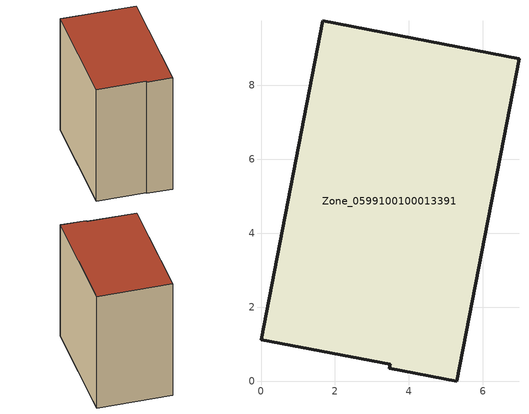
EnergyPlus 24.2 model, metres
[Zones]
Zone_0599100100013391
 floor ground (C_G): 1.67,9.74 6.97,8.71 5.28,0 3.47,0.35 3.49,0.45 0,1.12 z0
 wall outside (C_F): 6.97,8.71 1.67,9.74 0,1.12 3.49,0.45 3.47,0.35 5.28,0 6.97,8.71 z0:9.3
 roof outside (C_R): 5.28,0 6.97,8.71 1.67,9.74 0,1.12 3.49,0.45 3.47,0.35 z9.3
[BUILDING]
Pand.0599100100013391: North Axis=0; Terrain=City; Loads Convergence Tolerance Value=0.04; Temperature Convergence Tolerance Value=0.4; Solar Distribution=FullExterior; Maximum Number of Warmup Days=25; Minimum Number of Warmup Days=1
[Site:Location]
Rotterdam.The.Hague.AP_ZH_NLD Design_Conditions: Latitude=51.96; Longitude=4.45; Time Zone=1; Elevation=-4.5
[SITE:GROUNDTEMPERATURE:BUILDINGSURFACE]
18, 18, 18, 18, 18, 18, 18, 18, 18, 18, 18, 18
[MATERIAL] Thermal Absorptance=0.9; Solar Absorptance=0.7; Visible Absorptance=0.7
Name | Roughness | Thickness | Conductivity | Density | Specific Heat
G.TI.2015-2018 | MediumSmooth | 0.15 | 0.0428571 | 540 | 1210
F.TI.2015-2018 | Rough | 0.3 | 0.0666667 | 1920 | 840
R.TI.2015-2018 | MediumRough | 0.2 | 0.0333333 | 1500 | 1000
[CONSTRUCTION]
C_G: G.TI.2015-2018
C_F: F.TI.2015-2018
C_R: R.TI.2015-2018
[ZONE]
Zone_0599100100013391: Type=1; Multiplier=1; Ceiling Height=Autocalculate; Volume=Autocalculate; Floor Area=autocalculate; Part of Total Floor Area=Yes
[ZONEINFILTRATION:DESIGNFLOWRATE]
Infil_Zone_0599100100013391: Zone or ZoneList or Space or SpaceList=Zone_0599100100013391; Schedule=AlwaysOn; Design Flow Rate Calculation Method=Flow/Area; Flow Rate per Floor Area=0.0015; Constant Term Coefficient=1; Temperature Term Coefficient=0; Velocity Term Coefficient=0; Velocity Squared Term Coefficient=0
[HVACTEMPLATE:ZONE:IDEALLOADSAIRSYSTEM]
Zone_0599100100013391: Maximum Heating Supply Air Temperature=50; Minimum Cooling Supply Air Temperature=13; Maximum Heating Supply Air Humidity Ratio=0.0156; Minimum Cooling Supply Air Humidity Ratio=0.0077; Heating Limit=NoLimit; Cooling Limit=NoLimit; Dehumidification Control Type=ConstantSensibleHeatRatio; Cooling Sensible Heat Ratio=0.7; Dehumidification Setpoint=60; Humidification Control Type=None; Humidification Setpoint=30; Outdoor Air Method=None; Outdoor Air Flow Rate per Person=0.00944; Outdoor Air Flow Rate per Zone Floor Area=0; Outdoor Air Flow Rate per Zone=0; Demand Controlled Ventilation Type=None; Outdoor Air Economizer Type=NoEconomizer; Heat Recovery Type=None; Sensible Heat Recovery Effectiveness=0.7; Latent Heat Recovery Effectiveness=0.65
[ZONECONTROL:THERMOSTAT]
ThermostatControl_Zone_0599100100013391: Zone or ZoneList=Zone_0599100100013391; Control Type Schedule=DualSetpointControlType; Control 1=Thermostat_Zone_0599100100013391; Temperature Difference Between Cutout And Setpoint=0
[THERMOSTATSETPOINT:DUALSETPOINT]
Thermostat_Zone_0599100100013391: Heating Setpoint Temperature Schedule=HeatingSetpoint_Zone_0599100100013391; Cooling Setpoint Temperature Schedule=CoolingSetpoint_Zone_0599100100013391
[SCHEDULE:COMPACT]
HeatingSetpoint_Zone_0599100100013391: Through: 12/31, For: AllDays, Until: 24:00, 21
CoolingSetpoint_Zone_0599100100013391: Through: 12/31, For: AllDays, Until: 24:00, 24
DualSetpointControlType: Through: 12/31, For: AllDays, Until: 24:00, 4
AlwaysOn: Through: 12/31, For: AllDays, Until: 24:00, 1
